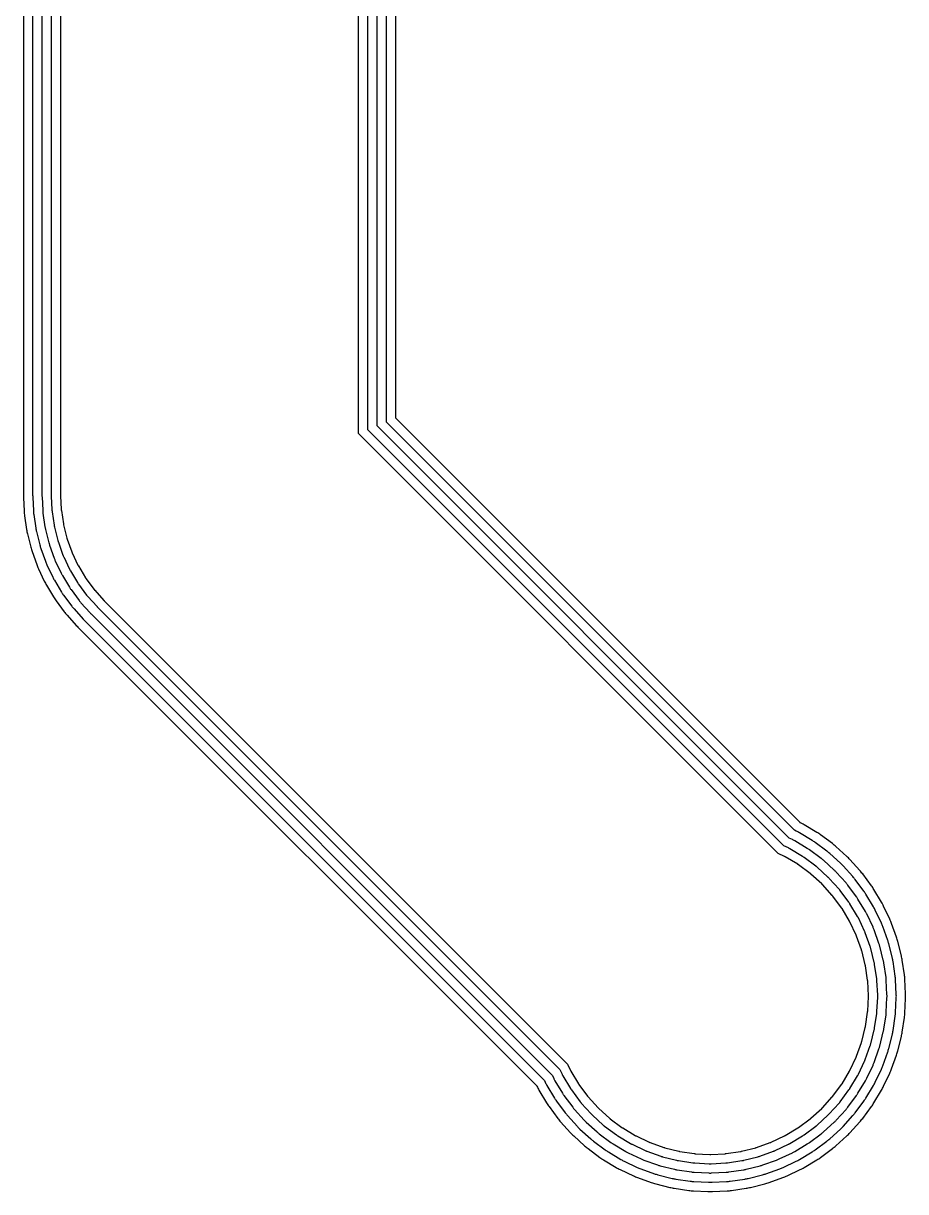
# Model space of a CAD drawing. Header units: metres. Extents: x 123.3 to 152.9, y -74.8 to -51.5.
# Drawn here: x 130.05 to 134.79, y -74.85 to -68.57 of the extents above; entities that cross this region are included whole.
import ezdxf

# ---------------------------------------------------------------- set-up
doc = ezdxf.new("R2010")
doc.units = ezdxf.units.M

msp = doc.modelspace()

# ---------------------------------------------------------------- linework, layer by layer
for points in [[(130.1996, -64.4004), (130.1996, -71.11), (130.1997, -71.1125), (130.1997, -71.1149), (130.2034, -71.1885), (130.2035, -71.1909), (130.2037, -71.1934), (130.204, -71.1958), (130.2043, -71.1982), (130.2151, -71.2711), (130.2155, -71.2735), (130.216, -71.2759), (130.2165, -71.2783), (130.217, -71.2807), (130.2349, -71.3521), (130.2356, -71.3545), (130.2362, -71.3569), (130.237, -71.3592), (130.2378, -71.3615), (130.2626, -71.4308), (130.2634, -71.4331), (130.2644, -71.4354), (130.2653, -71.4377), (130.2663, -71.4399), (130.2978, -71.5065), (130.2989, -71.5087), (130.3, -71.5109), (130.3012, -71.513), (130.3025, -71.5151), (130.3403, -71.5783), (130.3416, -71.5804), (130.3429, -71.5824), (130.3443, -71.5845), (130.3458, -71.5865), (130.3896, -71.6456), (130.3911, -71.6476), (130.3927, -71.6495), (130.3942, -71.6514), (130.3959, -71.6532), (130.4453, -71.7078), (130.447, -71.7095), (130.4487, -71.7113), (132.9322, -74.1948), (132.9441, -74.2199), (132.9451, -74.2221), (132.9463, -74.2243), (132.9475, -74.2264), (132.9487, -74.2285), (132.9891, -74.2959), (132.9903, -74.298), (132.9917, -74.3), (132.9931, -74.302), (132.9945, -74.304), (133.0413, -74.3671), (133.0428, -74.369), (133.0443, -74.371), (133.0459, -74.3728), (133.0475, -74.3747), (133.1002, -74.4328), (133.1019, -74.4346), (133.1036, -74.4364), (133.1054, -74.4381), (133.1072, -74.4398), (133.1653, -74.4925), (133.1672, -74.4941), (133.169, -74.4957), (133.171, -74.4972), (133.1729, -74.4987), (133.236, -74.5455), (133.238, -74.5469), (133.24, -74.5483), (133.242, -74.5497), (133.2441, -74.5509), (133.3115, -74.5913), (133.3136, -74.5925), (133.3157, -74.5937), (133.3179, -74.5949), (133.3201, -74.5959), (133.3911, -74.6295), (133.3933, -74.6305), (133.3956, -74.6315), (133.3979, -74.6324), (133.4002, -74.6333), (133.4741, -74.6597), (133.4764, -74.6605), (133.4787, -74.6612), (133.4811, -74.6619), (133.4835, -74.6626), (133.5596, -74.6816), (133.562, -74.6822), (133.5644, -74.6827), (133.5668, -74.6832), (133.5693, -74.6835), (133.6469, -74.6951), (133.6493, -74.6954), (133.6518, -74.6957), (133.6542, -74.6959), (133.6567, -74.696), (133.7351, -74.6999), (133.7375, -74.7), (133.74, -74.7), (133.7425, -74.7), (133.7449, -74.6999), (133.8233, -74.696), (133.8258, -74.6959), (133.8282, -74.6957), (133.8307, -74.6954), (133.8331, -74.6951), (133.9107, -74.6835), (133.9132, -74.6832), (133.9156, -74.6827), (133.918, -74.6822), (133.9204, -74.6816), (133.9965, -74.6626), (133.9989, -74.6619), (134.0013, -74.6612), (134.0036, -74.6605), (134.0059, -74.6597), (134.0798, -74.6333), (134.0821, -74.6324), (134.0844, -74.6315), (134.0867, -74.6305), (134.0889, -74.6295), (134.1599, -74.5959), (134.1621, -74.5949), (134.1643, -74.5937), (134.1664, -74.5925), (134.1685, -74.5913), (134.2359, -74.5509), (134.238, -74.5497), (134.24, -74.5483), (134.242, -74.5469), (134.244, -74.5455), (134.3071, -74.4987), (134.309, -74.4972), (134.311, -74.4957), (134.3128, -74.4941), (134.3147, -74.4925), (134.3728, -74.4398), (134.3746, -74.4381), (134.3764, -74.4364), (134.3781, -74.4346), (134.3798, -74.4328), (134.4325, -74.3747), (134.4341, -74.3728), (134.4357, -74.371), (134.4372, -74.369), (134.4387, -74.3671), (134.4855, -74.304), (134.4869, -74.302), (134.4883, -74.3), (134.4897, -74.298), (134.4909, -74.2959), (134.5313, -74.2285), (134.5325, -74.2264), (134.5337, -74.2243), (134.5349, -74.2221), (134.5359, -74.2199), (134.5695, -74.1489), (134.5705, -74.1467), (134.5715, -74.1444), (134.5724, -74.1421), (134.5733, -74.1398), (134.5997, -74.0659), (134.6005, -74.0636), (134.6012, -74.0613), (134.6019, -74.0589), (134.6026, -74.0565), (134.6216, -73.9804), (134.6222, -73.978), (134.6227, -73.9756), (134.6232, -73.9732), (134.6235, -73.9707), (134.6351, -73.8931), (134.6354, -73.8907), (134.6357, -73.8882), (134.6359, -73.8858), (134.636, -73.8833), (134.6399, -73.8049), (134.64, -73.8025), (134.64, -73.8), (134.64, -73.7975), (134.6399, -73.7951), (134.636, -73.7167), (134.6359, -73.7142), (134.6357, -73.7118), (134.6354, -73.7093), (134.6351, -73.7069), (134.6235, -73.6293), (134.6232, -73.6268), (134.6227, -73.6244), (134.6222, -73.622), (134.6216, -73.6196), (134.6026, -73.5435), (134.6019, -73.5411), (134.6012, -73.5387), (134.6005, -73.5364), (134.5997, -73.5341), (134.5733, -73.4602), (134.5724, -73.4579), (134.5715, -73.4556), (134.5705, -73.4533), (134.5695, -73.4511), (134.5359, -73.3801), (134.5349, -73.3779), (134.5337, -73.3757), (134.5325, -73.3736), (134.5313, -73.3715), (134.4909, -73.3041), (134.4897, -73.302), (134.4883, -73.3), (134.4869, -73.298), (134.4855, -73.296), (134.4387, -73.2329), (134.4372, -73.231), (134.4357, -73.229), (134.4341, -73.2272), (134.4325, -73.2253), (134.3798, -73.1672), (134.3781, -73.1654), (134.3764, -73.1636), (134.3746, -73.1619), (134.3728, -73.1602), (134.3147, -73.1075), (134.3128, -73.1059), (134.311, -73.1043), (134.309, -73.1028), (134.3071, -73.1013), (134.244, -73.0545), (134.242, -73.0531), (134.24, -73.0517), (134.238, -73.0503), (134.2359, -73.0491), (134.1685, -73.0087), (134.1664, -73.0075), (134.1643, -73.0063), (134.1621, -73.0051), (134.1599, -73.0041), (134.1348, -72.9922), (131.9004, -70.7578), (131.9004, -64.2478)], [(130.2496, -64.3504), (130.2496, -71.11), (130.2496, -71.1112), (130.2497, -71.1125), (130.2533, -71.186), (130.2534, -71.1872), (130.2535, -71.1885), (130.2536, -71.1897), (130.2538, -71.1909), (130.2646, -71.2637), (130.2648, -71.2649), (130.265, -71.2661), (130.2653, -71.2673), (130.2655, -71.2685), (130.2834, -71.34), (130.2837, -71.3412), (130.2841, -71.3423), (130.2845, -71.3435), (130.2849, -71.3447), (130.3097, -71.414), (130.3101, -71.4152), (130.3105, -71.4163), (130.311, -71.4174), (130.3115, -71.4185), (130.343, -71.4851), (130.3436, -71.4862), (130.3441, -71.4873), (130.3447, -71.4884), (130.3453, -71.4894), (130.3832, -71.5526), (130.3838, -71.5536), (130.3845, -71.5547), (130.3852, -71.5557), (130.3859, -71.5567), (130.4298, -71.6158), (130.4305, -71.6168), (130.4313, -71.6178), (130.4321, -71.6187), (130.4329, -71.6196), (130.4824, -71.6742), (130.4832, -71.6751), (130.484, -71.676), (132.9737, -74.1656), (132.9893, -74.1985), (132.9898, -74.1996), (132.9904, -74.2007), (132.991, -74.2018), (132.9916, -74.2028), (133.0319, -74.2702), (133.0326, -74.2712), (133.0333, -74.2722), (133.0339, -74.2732), (133.0347, -74.2742), (133.0814, -74.3373), (133.0822, -74.3383), (133.0829, -74.3392), (133.0837, -74.3402), (133.0845, -74.3411), (133.1373, -74.3993), (133.1381, -74.4002), (133.139, -74.401), (133.1398, -74.4019), (133.1407, -74.4027), (133.1989, -74.4555), (133.1998, -74.4563), (133.2008, -74.4571), (133.2017, -74.4578), (133.2027, -74.4586), (133.2658, -74.5053), (133.2668, -74.5061), (133.2678, -74.5067), (133.2688, -74.5074), (133.2698, -74.5081), (133.3372, -74.5484), (133.3382, -74.549), (133.3393, -74.5496), (133.3404, -74.5502), (133.3415, -74.5507), (133.4125, -74.5843), (133.4136, -74.5848), (133.4147, -74.5853), (133.4159, -74.5858), (133.417, -74.5862), (133.4909, -74.6126), (133.4921, -74.613), (133.4933, -74.6134), (133.4944, -74.6137), (133.4956, -74.6141), (133.5718, -74.6331), (133.573, -74.6334), (133.5742, -74.6337), (133.5754, -74.6339), (133.5766, -74.6341), (133.6542, -74.6456), (133.6555, -74.6458), (133.6567, -74.6459), (133.6579, -74.646), (133.6591, -74.6461), (133.7375, -74.6499), (133.7388, -74.65), (133.74, -74.65), (133.7412, -74.65), (133.7425, -74.6499), (133.8209, -74.6461), (133.8221, -74.646), (133.8233, -74.6459), (133.8245, -74.6458), (133.8258, -74.6456), (133.9034, -74.6341), (133.9046, -74.6339), (133.9058, -74.6337), (133.907, -74.6334), (133.9082, -74.6331), (133.9844, -74.6141), (133.9856, -74.6137), (133.9867, -74.6134), (133.9879, -74.613), (133.9891, -74.6126), (134.063, -74.5862), (134.0641, -74.5858), (134.0653, -74.5853), (134.0664, -74.5848), (134.0675, -74.5843), (134.1385, -74.5507), (134.1396, -74.5502), (134.1407, -74.5496), (134.1418, -74.549), (134.1428, -74.5484), (134.2102, -74.5081), (134.2112, -74.5074), (134.2122, -74.5067), (134.2132, -74.5061), (134.2142, -74.5053), (134.2773, -74.4586), (134.2783, -74.4578), (134.2792, -74.4571), (134.2802, -74.4563), (134.2811, -74.4555), (134.3393, -74.4027), (134.3402, -74.4019), (134.341, -74.401), (134.3419, -74.4002), (134.3427, -74.3993), (134.3955, -74.3411), (134.3963, -74.3402), (134.3971, -74.3392), (134.3978, -74.3383), (134.3986, -74.3373), (134.4453, -74.2742), (134.4461, -74.2732), (134.4467, -74.2722), (134.4474, -74.2712), (134.4481, -74.2702), (134.4884, -74.2028), (134.489, -74.2018), (134.4896, -74.2007), (134.4902, -74.1996), (134.4907, -74.1985), (134.5243, -74.1275), (134.5248, -74.1264), (134.5253, -74.1253), (134.5258, -74.1241), (134.5262, -74.123), (134.5526, -74.0491), (134.553, -74.0479), (134.5534, -74.0467), (134.5537, -74.0456), (134.5541, -74.0444), (134.5731, -73.9682), (134.5734, -73.967), (134.5737, -73.9658), (134.5739, -73.9646), (134.5741, -73.9634), (134.5856, -73.8858), (134.5858, -73.8845), (134.5859, -73.8833), (134.586, -73.8821), (134.5861, -73.8809), (134.5899, -73.8025), (134.59, -73.8012), (134.59, -73.8), (134.59, -73.7988), (134.5899, -73.7975), (134.5861, -73.7191), (134.586, -73.7179), (134.5859, -73.7167), (134.5858, -73.7155), (134.5856, -73.7142), (134.5741, -73.6366), (134.5739, -73.6354), (134.5737, -73.6342), (134.5734, -73.633), (134.5731, -73.6318), (134.5541, -73.5556), (134.5537, -73.5544), (134.5534, -73.5533), (134.553, -73.5521), (134.5526, -73.5509), (134.5262, -73.477), (134.5258, -73.4759), (134.5253, -73.4747), (134.5248, -73.4736), (134.5243, -73.4725), (134.4907, -73.4015), (134.4902, -73.4004), (134.4896, -73.3993), (134.489, -73.3982), (134.4884, -73.3972), (134.4481, -73.3298), (134.4474, -73.3288), (134.4467, -73.3278), (134.4461, -73.3268), (134.4453, -73.3258), (134.3986, -73.2627), (134.3978, -73.2617), (134.3971, -73.2608), (134.3963, -73.2598), (134.3955, -73.2589), (134.3427, -73.2007), (134.3419, -73.1998), (134.341, -73.199), (134.3402, -73.1981), (134.3393, -73.1973), (134.2811, -73.1445), (134.2802, -73.1437), (134.2792, -73.1429), (134.2783, -73.1422), (134.2773, -73.1414), (134.2142, -73.0947), (134.2132, -73.0939), (134.2122, -73.0933), (134.2112, -73.0926), (134.2102, -73.0919), (134.1428, -73.0516), (134.1418, -73.051), (134.1407, -73.0504), (134.1396, -73.0498), (134.1385, -73.0493), (134.1056, -73.0337), (131.8504, -70.7785), (131.8504, -64.2287)], [(130.0496, -64.5504), (130.0496, -71.11), (130.0497, -71.1161), (130.0499, -71.1223), (130.0535, -71.1958), (130.0539, -71.2019), (130.0544, -71.2081), (130.0551, -71.2142), (130.0559, -71.2202), (130.0667, -71.2931), (130.0677, -71.2991), (130.0688, -71.3052), (130.0701, -71.3112), (130.0715, -71.3171), (130.0894, -71.3886), (130.091, -71.3945), (130.0927, -71.4004), (130.0946, -71.4062), (130.0965, -71.412), (130.1214, -71.4814), (130.1235, -71.4871), (130.1258, -71.4928), (130.1282, -71.4985), (130.1307, -71.504), (130.1622, -71.5706), (130.1649, -71.5761), (130.1677, -71.5816), (130.1707, -71.5869), (130.1738, -71.5923), (130.2117, -71.6554), (130.2149, -71.6606), (130.2182, -71.6658), (130.2217, -71.6708), (130.2253, -71.6758), (130.2692, -71.735), (130.2729, -71.7398), (130.2767, -71.7446), (130.2807, -71.7493), (130.2847, -71.7539), (130.3342, -71.8085), (130.3383, -71.813), (130.3426, -71.8174), (132.8078, -74.2825), (132.8085, -74.284), (132.8112, -74.2895), (132.814, -74.295), (132.8169, -74.3003), (132.82, -74.3056), (132.8604, -74.373), (132.8636, -74.3782), (132.867, -74.3833), (132.8704, -74.3884), (132.874, -74.3934), (132.9208, -74.4564), (132.9245, -74.4613), (132.9283, -74.4661), (132.9323, -74.4708), (132.9364, -74.4754), (132.9891, -74.5336), (132.9933, -74.5381), (132.9975, -74.5425), (133.0019, -74.5467), (133.0064, -74.5509), (133.0646, -74.6036), (133.0692, -74.6077), (133.0739, -74.6117), (133.0787, -74.6155), (133.0836, -74.6192), (133.1466, -74.666), (133.1516, -74.6696), (133.1567, -74.673), (133.1618, -74.6764), (133.167, -74.6796), (133.2344, -74.72), (133.2397, -74.7231), (133.245, -74.726), (133.2505, -74.7288), (133.256, -74.7315), (133.327, -74.7651), (133.3325, -74.7677), (133.3382, -74.7701), (133.3439, -74.7724), (133.3496, -74.7745), (133.4235, -74.8009), (133.4294, -74.8029), (133.4352, -74.8048), (133.4411, -74.8065), (133.447, -74.8081), (133.5232, -74.8271), (133.5292, -74.8286), (133.5352, -74.8298), (133.5412, -74.8309), (133.5472, -74.8319), (133.6249, -74.8434), (133.631, -74.8443), (133.6371, -74.8449), (133.6432, -74.8455), (133.6493, -74.8458), (133.7277, -74.8497), (133.7339, -74.8499), (133.74, -74.85), (133.7461, -74.8499), (133.7523, -74.8497), (133.8307, -74.8458), (133.8368, -74.8455), (133.8429, -74.8449), (133.849, -74.8443), (133.8551, -74.8434), (133.9328, -74.8319), (133.9388, -74.8309), (133.9448, -74.8298), (133.9508, -74.8286), (133.9568, -74.8271), (134.033, -74.8081), (134.0389, -74.8065), (134.0448, -74.8048), (134.0506, -74.8029), (134.0565, -74.8009), (134.1304, -74.7745), (134.1361, -74.7724), (134.1418, -74.7701), (134.1475, -74.7677), (134.153, -74.7651), (134.224, -74.7315), (134.2295, -74.7288), (134.235, -74.726), (134.2403, -74.7231), (134.2456, -74.72), (134.313, -74.6796), (134.3182, -74.6764), (134.3233, -74.673), (134.3284, -74.6696), (134.3334, -74.666), (134.3964, -74.6192), (134.4013, -74.6155), (134.4061, -74.6117), (134.4108, -74.6077), (134.4154, -74.6036), (134.4736, -74.5509), (134.4781, -74.5467), (134.4825, -74.5425), (134.4867, -74.5381), (134.4909, -74.5336), (134.5436, -74.4754), (134.5477, -74.4708), (134.5517, -74.4661), (134.5555, -74.4613), (134.5592, -74.4564), (134.606, -74.3934), (134.6096, -74.3884), (134.613, -74.3833), (134.6164, -74.3782), (134.6196, -74.373), (134.66, -74.3056), (134.6631, -74.3003), (134.666, -74.295), (134.6688, -74.2895), (134.6715, -74.284), (134.7051, -74.213), (134.7077, -74.2075), (134.7101, -74.2018), (134.7124, -74.1961), (134.7145, -74.1904), (134.7409, -74.1165), (134.7429, -74.1106), (134.7448, -74.1048), (134.7465, -74.0989), (134.7481, -74.093), (134.7671, -74.0168), (134.7686, -74.0108), (134.7698, -74.0048), (134.7709, -73.9988), (134.7719, -73.9928), (134.7834, -73.9151), (134.7843, -73.909), (134.7849, -73.9029), (134.7855, -73.8968), (134.7858, -73.8907), (134.7897, -73.8123), (134.7899, -73.8061), (134.79, -73.8), (134.7899, -73.7939), (134.7897, -73.7877), (134.7858, -73.7093), (134.7855, -73.7032), (134.7849, -73.6971), (134.7843, -73.691), (134.7834, -73.6849), (134.7719, -73.6072), (134.7709, -73.6012), (134.7698, -73.5952), (134.7686, -73.5892), (134.7671, -73.5832), (134.7481, -73.507), (134.7465, -73.5011), (134.7448, -73.4952), (134.7429, -73.4894), (134.7409, -73.4835), (134.7145, -73.4096), (134.7124, -73.4039), (134.7101, -73.3982), (134.7077, -73.3925), (134.7051, -73.387), (134.6715, -73.316), (134.6688, -73.3105), (134.666, -73.305), (134.6631, -73.2997), (134.66, -73.2944), (134.6196, -73.227), (134.6164, -73.2218), (134.613, -73.2167), (134.6096, -73.2116), (134.606, -73.2066), (134.5592, -73.1436), (134.5555, -73.1387), (134.5517, -73.1339), (134.5477, -73.1292), (134.5436, -73.1246), (134.4909, -73.0664), (134.4867, -73.0619), (134.4825, -73.0575), (134.4781, -73.0533), (134.4736, -73.0491), (134.4154, -72.9964), (134.4108, -72.9923), (134.4061, -72.9883), (134.4013, -72.9845), (134.3964, -72.9808), (134.3334, -72.934), (134.3284, -72.9304), (134.3233, -72.927), (134.3182, -72.9236), (134.313, -72.9204), (134.2456, -72.88), (134.2403, -72.8769), (134.235, -72.874), (134.2295, -72.8712), (134.224, -72.8685), (134.2225, -72.8678), (132.0504, -70.6956), (132.0504, -64.2975)], [(130.0996, -64.5004), (130.0996, -71.11), (130.0997, -71.1149), (130.0999, -71.1198), (130.1035, -71.1934), (130.1038, -71.1983), (130.1042, -71.2032), (130.1047, -71.208), (130.1054, -71.2129), (130.1162, -71.2857), (130.117, -71.2906), (130.1179, -71.2954), (130.1189, -71.3002), (130.12, -71.305), (130.1379, -71.3764), (130.1392, -71.3812), (130.1405, -71.3859), (130.142, -71.3906), (130.1436, -71.3952), (130.1684, -71.4645), (130.1701, -71.4691), (130.172, -71.4737), (130.1739, -71.4782), (130.1759, -71.4827), (130.2074, -71.5492), (130.2096, -71.5536), (130.2118, -71.558), (130.2142, -71.5623), (130.2167, -71.5665), (130.2545, -71.6297), (130.2571, -71.6339), (130.2598, -71.638), (130.2626, -71.642), (130.2654, -71.646), (130.3093, -71.7052), (130.3123, -71.7091), (130.3154, -71.7129), (130.3185, -71.7167), (130.3218, -71.7203), (130.3712, -71.7749), (130.3746, -71.7785), (130.378, -71.782), (132.8492, -74.2533), (132.8537, -74.2626), (132.8558, -74.267), (132.8581, -74.2714), (132.8604, -74.2757), (132.8629, -74.2799), (132.9033, -74.3473), (132.9059, -74.3515), (132.9085, -74.3556), (132.9113, -74.3596), (132.9142, -74.3636), (132.961, -74.4267), (132.9639, -74.4306), (132.967, -74.4344), (132.9701, -74.4381), (132.9734, -74.4418), (133.0261, -74.5), (133.0295, -74.5036), (133.0329, -74.5071), (133.0364, -74.5105), (133.04, -74.5139), (133.0982, -74.5666), (133.1019, -74.5699), (133.1056, -74.573), (133.1094, -74.5761), (133.1133, -74.579), (133.1764, -74.6258), (133.1804, -74.6287), (133.1844, -74.6315), (133.1885, -74.6341), (133.1927, -74.6367), (133.2601, -74.6771), (133.2643, -74.6796), (133.2686, -74.6819), (133.273, -74.6842), (133.2774, -74.6863), (133.3483, -74.7199), (133.3528, -74.7219), (133.3573, -74.7239), (133.3619, -74.7257), (133.3665, -74.7274), (133.4404, -74.7539), (133.445, -74.7555), (133.4497, -74.7569), (133.4544, -74.7583), (133.4592, -74.7596), (133.5353, -74.7786), (133.5401, -74.7798), (133.5449, -74.7808), (133.5497, -74.7817), (133.5546, -74.7825), (133.6322, -74.794), (133.6371, -74.7946), (133.642, -74.7952), (133.6469, -74.7956), (133.6518, -74.7959), (133.7302, -74.7998), (133.7351, -74.7999), (133.74, -74.8), (133.7449, -74.7999), (133.7498, -74.7998), (133.8282, -74.7959), (133.8331, -74.7956), (133.838, -74.7952), (133.8429, -74.7946), (133.8478, -74.794), (133.9254, -74.7825), (133.9303, -74.7817), (133.9351, -74.7808), (133.9399, -74.7798), (133.9447, -74.7786), (134.0208, -74.7596), (134.0256, -74.7583), (134.0303, -74.7569), (134.035, -74.7555), (134.0396, -74.7539), (134.1135, -74.7274), (134.1181, -74.7257), (134.1227, -74.7239), (134.1272, -74.7219), (134.1317, -74.7199), (134.2026, -74.6863), (134.207, -74.6842), (134.2114, -74.6819), (134.2157, -74.6796), (134.2199, -74.6771), (134.2873, -74.6367), (134.2915, -74.6341), (134.2956, -74.6315), (134.2996, -74.6287), (134.3036, -74.6258), (134.3667, -74.579), (134.3706, -74.5761), (134.3744, -74.573), (134.3781, -74.5699), (134.3818, -74.5666), (134.44, -74.5139), (134.4436, -74.5105), (134.4471, -74.5071), (134.4505, -74.5036), (134.4539, -74.5), (134.5066, -74.4418), (134.5099, -74.4381), (134.513, -74.4344), (134.5161, -74.4306), (134.519, -74.4267), (134.5658, -74.3636), (134.5687, -74.3596), (134.5715, -74.3556), (134.5741, -74.3515), (134.5767, -74.3473), (134.6171, -74.2799), (134.6196, -74.2757), (134.6219, -74.2714), (134.6242, -74.267), (134.6263, -74.2626), (134.6599, -74.1917), (134.6619, -74.1872), (134.6639, -74.1827), (134.6657, -74.1781), (134.6674, -74.1735), (134.6939, -74.0996), (134.6955, -74.095), (134.6969, -74.0903), (134.6983, -74.0856), (134.6996, -74.0808), (134.7186, -74.0047), (134.7198, -73.9999), (134.7208, -73.9951), (134.7217, -73.9903), (134.7225, -73.9854), (134.734, -73.9078), (134.7346, -73.9029), (134.7352, -73.898), (134.7356, -73.8931), (134.7359, -73.8882), (134.7398, -73.8098), (134.7399, -73.8049), (134.74, -73.8), (134.7399, -73.7951), (134.7398, -73.7902), (134.7359, -73.7118), (134.7356, -73.7069), (134.7352, -73.702), (134.7346, -73.6971), (134.734, -73.6922), (134.7225, -73.6146), (134.7217, -73.6097), (134.7208, -73.6049), (134.7198, -73.6001), (134.7186, -73.5953), (134.6996, -73.5192), (134.6983, -73.5144), (134.6969, -73.5097), (134.6955, -73.505), (134.6939, -73.5004), (134.6674, -73.4265), (134.6657, -73.4219), (134.6639, -73.4173), (134.6619, -73.4128), (134.6599, -73.4083), (134.6263, -73.3374), (134.6242, -73.333), (134.6219, -73.3286), (134.6196, -73.3243), (134.6171, -73.3201), (134.5767, -73.2527), (134.5741, -73.2485), (134.5715, -73.2444), (134.5687, -73.2404), (134.5658, -73.2364), (134.519, -73.1733), (134.5161, -73.1694), (134.513, -73.1656), (134.5099, -73.1619), (134.5066, -73.1582), (134.4539, -73.1), (134.4505, -73.0964), (134.4471, -73.0929), (134.4436, -73.0895), (134.44, -73.0861), (134.3818, -73.0334), (134.3781, -73.0301), (134.3744, -73.027), (134.3706, -73.0239), (134.3667, -73.021), (134.3036, -72.9742), (134.2996, -72.9713), (134.2956, -72.9685), (134.2915, -72.9659), (134.2873, -72.9633), (134.2199, -72.9229), (134.2157, -72.9204), (134.2114, -72.9181), (134.207, -72.9158), (134.2026, -72.9137), (134.1933, -72.9092), (132.0004, -70.7163), (132.0004, -64.281)], [(130.1496, -64.4504), (130.1496, -71.11), (130.1497, -71.1137), (130.1498, -71.1174), (130.1534, -71.1909), (130.1536, -71.1946), (130.154, -71.1983), (130.1544, -71.2019), (130.1549, -71.2056), (130.1657, -71.2784), (130.1663, -71.282), (130.1669, -71.2857), (130.1677, -71.2893), (130.1685, -71.2928), (130.1864, -71.3643), (130.1874, -71.3678), (130.1884, -71.3714), (130.1895, -71.3749), (130.1907, -71.3784), (130.2155, -71.4477), (130.2168, -71.4511), (130.2182, -71.4546), (130.2196, -71.4579), (130.2211, -71.4613), (130.2526, -71.5279), (130.2542, -71.5312), (130.2559, -71.5344), (130.2577, -71.5377), (130.2596, -71.5408), (130.2974, -71.604), (130.2994, -71.6071), (130.3014, -71.6102), (130.3034, -71.6133), (130.3056, -71.6162), (130.3495, -71.6754), (130.3517, -71.6783), (130.354, -71.6812), (130.3564, -71.684), (130.3588, -71.6868), (130.4083, -71.7413), (130.4108, -71.744), (130.4133, -71.7467), (132.8907, -74.2241), (132.8989, -74.2413), (132.9005, -74.2446), (132.9022, -74.2478), (132.904, -74.2511), (132.9058, -74.2542), (132.9462, -74.3216), (132.9481, -74.3247), (132.9501, -74.3278), (132.9522, -74.3308), (132.9543, -74.3338), (133.0011, -74.3969), (133.0033, -74.3998), (133.0056, -74.4027), (133.008, -74.4055), (133.0104, -74.4082), (133.0632, -74.4664), (133.0657, -74.4691), (133.0682, -74.4718), (133.0709, -74.4743), (133.0736, -74.4768), (133.1318, -74.5296), (133.1345, -74.532), (133.1373, -74.5344), (133.1402, -74.5367), (133.1431, -74.5389), (133.2062, -74.5857), (133.2092, -74.5878), (133.2122, -74.5899), (133.2153, -74.5919), (133.2184, -74.5938), (133.2858, -74.6342), (133.2889, -74.636), (133.2922, -74.6378), (133.2954, -74.6395), (133.2987, -74.6411), (133.3697, -74.6747), (133.3731, -74.6762), (133.3765, -74.6777), (133.3799, -74.6791), (133.3833, -74.6803), (133.4572, -74.7068), (133.4607, -74.708), (133.4642, -74.7091), (133.4678, -74.7101), (133.4713, -74.7111), (133.5475, -74.7301), (133.5511, -74.731), (133.5547, -74.7317), (133.5583, -74.7324), (133.5619, -74.733), (133.6396, -74.7445), (133.6432, -74.745), (133.6469, -74.7454), (133.6506, -74.7457), (133.6542, -74.746), (133.7326, -74.7498), (133.7363, -74.75), (133.74, -74.75), (133.7437, -74.75), (133.7474, -74.7498), (133.8258, -74.746), (133.8294, -74.7457), (133.8331, -74.7454), (133.8368, -74.745), (133.8404, -74.7445), (133.9181, -74.733), (133.9217, -74.7324), (133.9253, -74.7317), (133.9289, -74.731), (133.9325, -74.7301), (134.0087, -74.7111), (134.0122, -74.7101), (134.0158, -74.7091), (134.0193, -74.708), (134.0228, -74.7068), (134.0967, -74.6803), (134.1001, -74.6791), (134.1035, -74.6777), (134.1069, -74.6762), (134.1103, -74.6747), (134.1813, -74.6411), (134.1846, -74.6395), (134.1878, -74.6378), (134.1911, -74.636), (134.1942, -74.6342), (134.2616, -74.5938), (134.2647, -74.5919), (134.2678, -74.5899), (134.2708, -74.5878), (134.2738, -74.5857), (134.3369, -74.5389), (134.3398, -74.5367), (134.3427, -74.5344), (134.3455, -74.532), (134.3482, -74.5296), (134.4064, -74.4768), (134.4091, -74.4743), (134.4118, -74.4718), (134.4143, -74.4691), (134.4168, -74.4664), (134.4696, -74.4082), (134.472, -74.4055), (134.4744, -74.4027), (134.4767, -74.3998), (134.4789, -74.3969), (134.5257, -74.3338), (134.5278, -74.3308), (134.5299, -74.3278), (134.5319, -74.3247), (134.5338, -74.3216), (134.5742, -74.2542), (134.576, -74.2511), (134.5778, -74.2478), (134.5795, -74.2446), (134.5811, -74.2413), (134.6147, -74.1703), (134.6162, -74.1669), (134.6177, -74.1635), (134.6191, -74.1601), (134.6203, -74.1567), (134.6468, -74.0828), (134.648, -74.0793), (134.6491, -74.0758), (134.6501, -74.0722), (134.6511, -74.0687), (134.6701, -73.9925), (134.671, -73.9889), (134.6717, -73.9853), (134.6724, -73.9817), (134.673, -73.9781), (134.6845, -73.9004), (134.685, -73.8968), (134.6854, -73.8931), (134.6857, -73.8894), (134.686, -73.8858), (134.6898, -73.8074), (134.69, -73.8037), (134.69, -73.8), (134.69, -73.7963), (134.6898, -73.7926), (134.686, -73.7142), (134.6857, -73.7106), (134.6854, -73.7069), (134.685, -73.7032), (134.6845, -73.6996), (134.673, -73.6219), (134.6724, -73.6183), (134.6717, -73.6147), (134.671, -73.6111), (134.6701, -73.6075), (134.6511, -73.5313), (134.6501, -73.5278), (134.6491, -73.5242), (134.648, -73.5207), (134.6468, -73.5172), (134.6203, -73.4433), (134.6191, -73.4399), (134.6177, -73.4365), (134.6162, -73.4331), (134.6147, -73.4297), (134.5811, -73.3587), (134.5795, -73.3554), (134.5778, -73.3522), (134.576, -73.3489), (134.5742, -73.3458), (134.5338, -73.2784), (134.5319, -73.2753), (134.5299, -73.2722), (134.5278, -73.2692), (134.5257, -73.2662), (134.4789, -73.2031), (134.4767, -73.2002), (134.4744, -73.1973), (134.472, -73.1945), (134.4696, -73.1918), (134.4168, -73.1336), (134.4143, -73.1309), (134.4118, -73.1282), (134.4091, -73.1257), (134.4064, -73.1232), (134.3482, -73.0704), (134.3455, -73.068), (134.3427, -73.0656), (134.3398, -73.0633), (134.3369, -73.0611), (134.2738, -73.0143), (134.2708, -73.0122), (134.2678, -73.0101), (134.2647, -73.0081), (134.2616, -73.0062), (134.1942, -72.9658), (134.1911, -72.964), (134.1878, -72.9622), (134.1846, -72.9605), (134.1813, -72.9589), (134.1641, -72.9507), (131.9504, -70.7371), (131.9504, -64.2645)]]:
    msp.add_lwpolyline(points)

doc.saveas('drawing.dxf')
